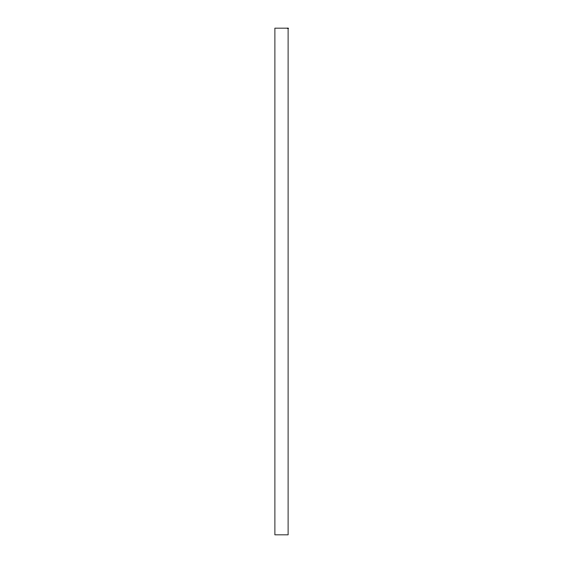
<?xml version="1.0" encoding="UTF-8"?>
<svg xmlns="http://www.w3.org/2000/svg" width="563" height="563" viewBox="0 0 563 563"><rect width="100%" height="100%" fill="white"/><g stroke="black" fill="none" stroke-linecap="round" stroke-linejoin="round"><path stroke-width="0.84" d="M288.101 28.15L274.899 28.15L274.899 534.85L288.101 534.85L288.101 28.15"/></g></svg>
